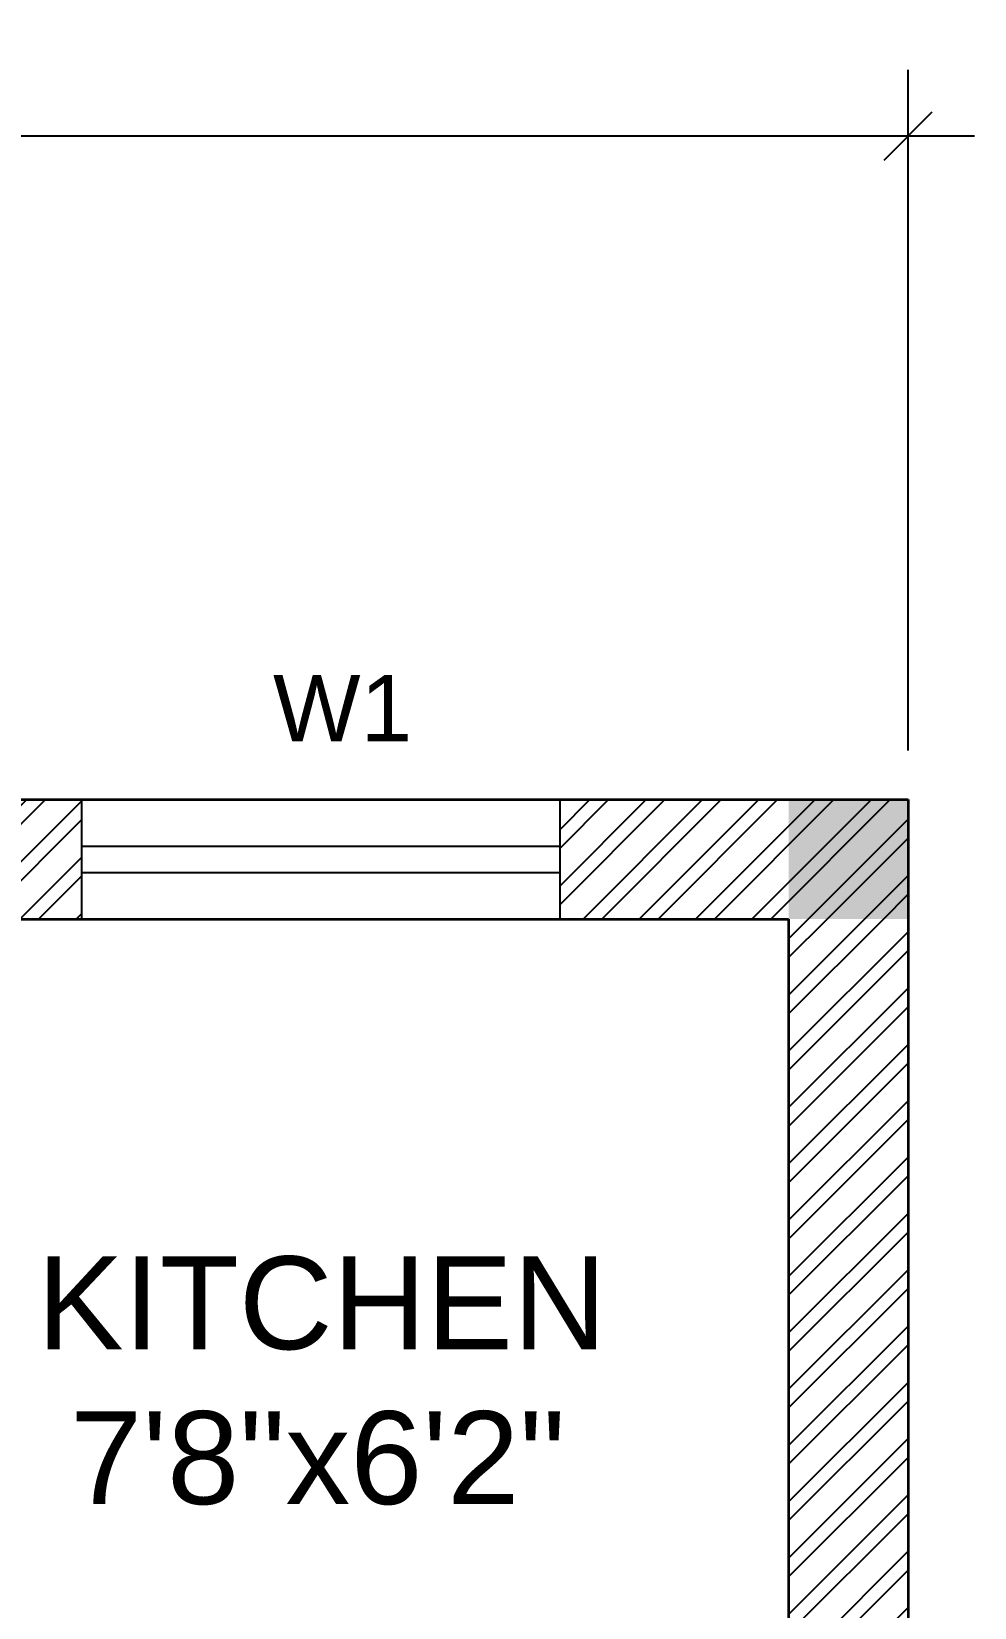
# Model space of a CAD drawing. Header units: inches. Extents: x 431 to 857, y 356 to 995.
# Drawn here: x 738 to 809, y 876.1 to 994.9 of the extents above; entities that cross this region are included whole.
import ezdxf

# ---------------------------------------------------------------- set-up
doc = ezdxf.new("R2010")
doc.units = ezdxf.units.IN
doc.header["$MEASUREMENT"] = 0
doc.layers.get('0').update_dxf_attribs({"color": 255})
doc.layers.get('Defpoints').update_dxf_attribs({"color": 255})
doc.layers.add('01.Wall', color=7, linetype='Continuous', lineweight=35)
for name, color, linetype in [('02.Window', 10, 'Continuous'), ('06.Column', 255, 'Continuous'), ('07.Annotations', 255, 'Continuous'), ('08.Dimensions', 255, 'Continuous'), ('09.Hatching', 255, 'Continuous'), ('10.Labels', 255, 'Continuous')]:
    doc.layers.add(name, color=color, linetype=linetype)
doc.styles.get("Standard").update_dxf_attribs({"font": 'arial.ttf'})
doc.dimstyles.get("Standard").update_dxf_attribs({"dimtxt": 12, "dimasz": 3.625, "dimexe": 5, "dimexo": 3.6875, "dimgap": 0.09, "dimtad": 0, "dimtih": 1, "dimtoh": 1, "dimdec": 4, "dimzin": 0, "dimdsep": 46, "dimlunit": 4, "dimtxsty": 'Standard', "dimblk": 'OBLIQUE', "dimblk1": 'ARCHTICK', "dimblk2": 'OBLIQUE', "dimcen": 0.15625, "dimdle": 5, "dimclrd": 251, "dimclre": 251, "dimadec": 0, "dimazin": 0, "dimtfac": 1, "dimtdec": 4, "dimtofl": 0, "dimtmove": 0, "dimatfit": 3, "dimldrblk": 'OBLIQUE', "dimfxl": 0, "dimtolj": 1, "dimtzin": 0, "dimarcsym": 0})

# ---------------------------------------------------------------- blocks, each defined once
blk = doc.blocks.new('new window 1')
at = {"layer": '02.Window'}
for p, q in [((0, 9), (36, 9)), ((0, 0), (0, 9)), ((36, 9), (36, 0)), ((0, 5.5), (36, 5.5)), ((0, 3.5), (36, 3.5)), ((36, 0), (0, 0))]:
    blk.add_line(p, q, dxfattribs=at)
blk = doc.blocks.new('_Oblique')
at = {"color": 0, "linetype": 'ByBlock', "lineweight": -2}
blk.add_line((-0.5, -0.5), (0.5, 0.5), dxfattribs=at)
blk = doc.blocks.new('*D29')
at = {"layer": '08.Dimensions', "color": 251, "lineweight": -2, "transparency": 16777216}
for p, q in [((504, 940.69), (504, 992)), ((804, 940.69), (804, 992)), ((499, 987), (643.62, 987)), ((809, 987), (664.38, 987))]:
    blk.add_line(p, q, dxfattribs=at)
at = {"layer": 'Defpoints', "color": 0, "transparency": 16777216}
for p in [(804, 987), (504, 937), (804, 937)]:
    blk.add_point(p, dxfattribs=at)
at = {"layer": '08.Dimensions', "color": 251, "lineweight": -2, "transparency": 16777216, "xscale": 3.625, "yscale": 3.625, "zscale": 3.625, "rotation": 180}
blk.add_blockref('_Oblique', (504, 987), dxfattribs=at)
at = {"layer": '08.Dimensions', "color": 251, "lineweight": -2, "transparency": 16777216, "xscale": 3.625, "yscale": 3.625, "zscale": 3.625}
blk.add_blockref('_Oblique', (804, 987), dxfattribs=at)
at = {"layer": '08.Dimensions', "color": 0, "transparency": 16777216, "insert": (654, 987), "char_height": 12, "attachment_point": 5}
blk.add_mtext("\\A1;25'", dxfattribs=at)

msp = doc.modelspace()

# ---------------------------------------------------------------- hatches: boundary and pattern name
at = {"layer": '06.Column', "true_color": 0xffffff}
h = msp.add_hatch(color=7, dxfattribs=at)
h.dxf.hatch_style = 1
h.paths.add_polyline_path([(804, 937), (795, 937), (795, 928), (804, 928)])
at = {"layer": '09.Hatching', "true_color": 0xffffff}
h = msp.add_hatch(dxfattribs=at)
h.set_pattern_fill('ANSI32', scale=8)
h.paths.add_polyline_path([(652.5, 725.5), (643.5, 725.5), (616, 725.5), (513, 725.5), (513, 763), (504, 763), (504, 691.5), (513, 691.5), (513, 716.5), (643.5, 716.5), (648, 716.5), (652.5, 716.5)])
h.paths.add_polyline_path([(592.5, 928), (592.5, 932.5), (712.5, 932.5), (712.5, 928), (712.5, 912.25), (721.5, 912.25), (721.5, 928), (741.75, 928), (741.75, 937), (566.25, 937), (566.25, 928), (583.5, 928), (583.5, 881.5), (586, 881.5), (588, 881.5), (592.5, 881.5)])
h.paths.add_polyline_path([(721.5, 876.25), (712.5, 876.25), (712.5, 860.5), (721.5, 860.5)])
h.paths.add_polyline_path([(513, 928), (530.25, 928), (530.25, 937), (504, 937), (504, 811), (513, 811), (513, 848.5), (643.5, 848.5), (643.5, 761.5), (652.5, 761.5), (652.5, 857.5), (588, 857.5), (586, 857.5), (583.5, 857.5), (513, 857.5)])
h.paths.add_polyline_path([(718, 581.5), (712.5, 581.5), (700.5, 581.5), (688.5, 581.5), (688.5, 577), (688.5, 572.5), (700.5, 572.5), (712.5, 572.5), (718, 572.5)])
h.paths.add_polyline_path([(548.25, 451), (513, 451), (513, 465), (504, 465), (504, 397), (670.5, 397), (670.5, 401.5), (513, 401.5), (513, 442), (548.25, 442)])
h.paths.add_polyline_path([(652.5, 503), (643.5, 503), (643.5, 470.5), (643.5, 451), (608.25, 451), (608.25, 442), (652.5, 442), (652.5, 461.5)])
h.paths.add_polyline_path([(513, 609.5), (579, 609.5), (582.5, 609.5), (584.5, 609.5), (588, 609.5), (588, 618.5), (513, 618.5), (513, 643.5), (504, 643.5), (504, 525), (513, 525), (513, 539), (583.5, 539), (588, 539), (643.5, 539), (648, 539), (652.5, 539), (652.5, 548), (652.5, 577), (652.5, 680.5), (643.5, 680.5), (643.5, 581.5), (643.5, 548), (588, 548), (588, 585.5), (579, 585.5), (579, 548), (513, 548)])
h = msp.add_hatch(dxfattribs=at)
h.set_pattern_fill('ANSI32', scale=8)
h.paths.add_polyline_path([(804, 937), (777.75, 937), (777.75, 928), (795, 928), (804, 928)])
h = msp.add_hatch(dxfattribs=at)
h.set_pattern_fill('ANSI32', scale=8)
h.paths.add_polyline_path([(795, 581.5), (766, 581.5), (766, 572.5), (795, 572.5)])
h.paths.add_polyline_path([(804, 827.5), (795, 827.5), (795, 581.5), (804, 397)])
h.paths.add_polyline_path([(795, 581.5), (795, 572.5), (795, 401.5), (783, 401.5), (783, 397), (804, 397)])
h.paths.add_polyline_path([(804, 836.5), (795, 836.5), (795, 827.5), (804, 827.5)])
h.paths.add_polyline_path([(795, 836.5), (712.5, 836.5), (712.5, 827.5), (795, 827.5)])
h.paths.add_polyline_path([(804, 928), (795, 928), (795, 836.5), (804, 836.5)])

# ---------------------------------------------------------------- linework, layer by layer
at = {"layer": '01.Wall', "color": 7, "true_color": 0xffffff}
for p, q in [((504, 937), (804, 937)), ((804, 937), (804, 397)), ((721.5, 928), (795, 928)), ((795, 928), (795, 836.5))]:
    msp.add_line(p, q, dxfattribs=at)

# ---------------------------------------------------------------- block references
at = {"layer": '02.Window', "color": 7, "true_color": 0xffffff}
msp.add_blockref('new window 1', (741.75, 928), dxfattribs=at)

# ---------------------------------------------------------------- texts
at = {"layer": '07.Annotations', "color": 7, "true_color": 0xffffff, "insert": (681.83, 902.59), "char_height": 7, "attachment_point": 1}
msp.add_mtext_dynamic_manual_height_columns('\\pi56.53865;KITCHEN\\P\\pi59.0407;7\'8"x6\'2"', width=154.4804, gutter_width=1, heights=[46.39], dxfattribs=at)
at = {"layer": '10.Labels', "color": 7, "true_color": 0xffffff, "insert": (753.46, 946.39), "char_height": 5, "attachment_point": 1}
msp.add_mtext_dynamic_manual_height_columns('\\pi2.69509;W1', width=14.5, gutter_width=1, heights=[0], dxfattribs=at)

# ---------------------------------------------------------------- dimensions: what is measured, and where the dimension line sits
at = {"layer": '08.Dimensions', "color": 7, "true_color": 0xffffff}
dim = msp.add_linear_dim(base=(804, 987), p1=(504, 937), p2=(804, 937), dimstyle='Standard', override={"dimdec": 0, "dimtdec": 0, "dimtfillclr": 2}, dxfattribs=at)
dim.commit()
dim.dimension.update_dxf_attribs({"geometry": '*D29', "text_midpoint": (654, 987)})

doc.saveas('drawing.dxf')
